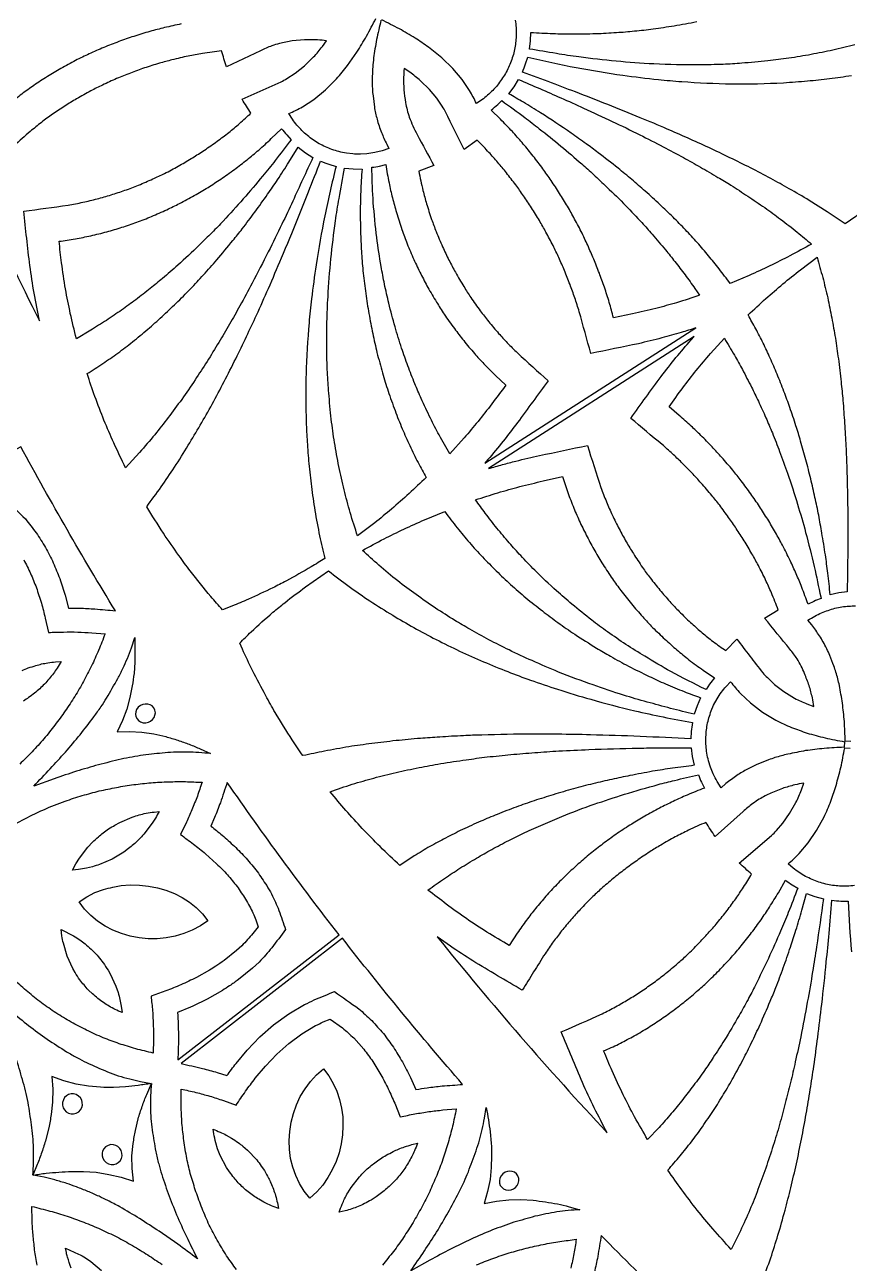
# Model space of a CAD drawing. Extents: x 10 to 990, y 10 to 990.
# Drawn here: x 145.6 to 239.2, y 215 to 355.6 of the extents above; entities that cross this region are included whole.
import ezdxf

# ---------------------------------------------------------------- set-up
doc = ezdxf.new("R2010")
doc.units = 0

msp = doc.modelspace()

# ---------------------------------------------------------------- linework, layer by layer
for points in [[(163.39, 355.65, 0.005033), (161.51, 355.23, 0.004428), (159.84, 354.8, 0.005616), (158.02, 354.24, 0.006197), (156.3, 353.64, 0.006927), (154.61, 352.98, 0.00592), (152.95, 352.25, 0.005209), (151.41, 351.51, 0.005753), (149.74, 350.6, 0.007337), (148.2, 349.67, 0.006676), (146.68, 348.68, 0.00561), (145.3, 347.69, 0.005107), (143.9, 346.58), (142.63, 345.47, -0.005934), (140.62, 347.66, -0.006201), (138.82, 349.78, -0.006157), (137.09, 352, -0.001433), (135.55, 354.13, -0.004673), (137.73, 354.87, -0.005235), (139.72, 355.48, -0.00511), (141.85, 356.05, -0.005448)], [(186.07, 356.06, 0.001692), (185.56, 353.87, 0.001578), (185.23, 351.79, 0.00721), (185.08, 349.74, 0.016133), (185.1, 348.25, 0.028005), (185.17, 347.49), (185.32, 346.22, 0.01668), (185.63, 344.83, 0.03597), (186.13, 343.34, 0.026215), (186.73, 342.01), (186.98, 341.53), (186.19, 341.25), (185.38, 341.05, -0.013576), (184.48, 340.92), (183.76, 340.87, -0.01292), (182.86, 340.9), (182.16, 340.97, -0.014506), (181.29, 341.16, -0.01563), (180.51, 341.4, -0.016312), (179.77, 341.7, -0.016234), (179.06, 342.06, -0.013517), (178.37, 342.5, -0.017024), (177.72, 342.99, -0.015247), (177.1, 343.54, -0.014156), (176.54, 344.15, -0.01582), (176.02, 344.83), (175.6, 345.47, 0.030241), (177.15, 346.25), (178.45, 347.09), (179.77, 348.17), (181.03, 349.41, 0.019773), (182.28, 350.93), (183.35, 352.46, -0.001346), (184.44, 354.27, -0.001536), (185.49, 356.27)], [(201.31, 356.09, -0.012983), (201.41, 355.23, -0.016563), (201.43, 354.46, -0.012436), (201.38, 353.68, -0.016938), (201.27, 352.92, -0.014496), (201.1, 352.17, -0.014488), (200.85, 351.42, -0.014986), (200.55, 350.71, -0.014973), (200.2, 350.02, -0.012659), (199.77, 349.35, -0.015178), (199.3, 348.71, -0.014557), (198.76, 348.11, -0.013279), (198.18, 347.55, -0.014329), (197.53, 347.03), (196.91, 346.61, 0.029241), (196.12, 348.09), (195.28, 349.34), (194.22, 350.6), (192.98, 351.81, 0.019633), (191.48, 353.01, -0.001355), (189.96, 354.05, -0.001608), (188.16, 355.1, -0.001705), (186.16, 356.11)], [(239.87, 353.29, -0.005156), (237.36, 352.68, -0.005656), (234.91, 352.18, -0.006355), (232.37, 351.76, -0.005556), (229.99, 351.46, -0.007159), (227.02, 351.19, -0.007503), (224.91, 351.06, -0.007235), (222.22, 351, -0.014763), (217.03, 351.11, -0.02071), (208.54, 351.9, -0.009163), (205.98, 352.29, -0.002264), (202.93, 352.8), (202.93, 352.8), (203.06, 353.74), (203.09, 354.69, 0.006487), (205.61, 354.56, 0.006033), (207.74, 354.51, 0.007926), (210.47, 354.56, 0.009944), (212.8, 354.68, 0.01011), (214.84, 354.85, 0.008723), (216.96, 355.09, 0.008714), (219.35, 355.45, 0.009651), (221.91, 355.91, 0.011811)], [(135.07, 348.73, 0.018607), (147.31, 321.96, -0.005996), (146.69, 325.09, -0.005207), (146.22, 328.23, -0.004237), (145.52, 334.41, 0.004014), (150.55, 335.08, 0.007907), (152.24, 335.41, 0.007826), (153.85, 335.8, 0.007214), (155.44, 336.25, 0.007873), (157.01, 336.77, 0.007936), (158.56, 337.36, 0.008056), (160.18, 338.06, 0.005574), (161.51, 338.68, 0.006549), (163.06, 339.51, 0.00639), (164.52, 340.36, 0.004993), (165.85, 341.2, 0.005914), (167.3, 342.21, 0.007217), (168.64, 343.21, 0.004612), (169.85, 344.21, 0.005145), (171.17, 345.39), (171.31, 345.52, -0.00148), (170.3, 347.1), (174.73, 349.08, 0.022814), (175.39, 349.45), (176.35, 350.06), (177.38, 350.88), (178.43, 351.9, 0.02108), (179.42, 353.09), (179.89, 353.75, 0.008883), (178.87, 353.84, 0.023664), (177.4, 353.84), (176, 353.72, 0.026481), (174.55, 353.42, 0.025679), (173.69, 353.16, 0.028972), (172.38, 352.6), (168.53, 350.78, -0.001432), (167.98, 352.6, 0.010632), (165.82, 352.3, 0.004481), (164.18, 352, 0.007066), (162.35, 351.57, 0.005186), (160.92, 351.19, 0.006127), (159.22, 350.65, 0.006706), (157.63, 350.08, 0.007507), (156.07, 349.45, 0.008042), (154.46, 348.71, 0.005953), (153.14, 348.06, 0.007783), (151.52, 347.15, 0.008158), (150.18, 346.33, 0.006967), (148.79, 345.4, 0.005783), (147.53, 344.48, 0.005342), (146.26, 343.45, 0.001827), (142.61, 340.21, -0.005649)], [(241.3, 334.69), (238.77, 332.97), (236.73, 334.34), (234.68, 335.63, 0.002069), (232.41, 336.95, 0.002167), (230.33, 338.1, 0.002526), (228.03, 339.31, 0.00297), (225.68, 340.47, 0.003298), (223.28, 341.61, 0.003607), (220.86, 342.71, 0.003765), (218.57, 343.72, 0.003417), (215.49, 345.01, 0.006671), (208.14, 347.93, 0.004045), (205.06, 349.1), (202.12, 350.19), (202.12, 350.19, 0.01132), (202.49, 351.12), (202.73, 351.88, 0.011081), (208.23, 350.7, 0.010933), (213.52, 349.83, 0.008787), (217.56, 349.34, 0.008188), (220.21, 349.11, 0.013135), (225.89, 348.85, 0.01632), (231.75, 348.98, 0.006818), (234.49, 349.19, 0.006322), (236.99, 349.45, 0.006093), (239.48, 349.8, 0.006314)], [(145.53, 294.83, 0.00111), (146.3, 293.29, 0.001086), (146.96, 291.67, -0.003263), (147.52, 289.93, -0.00206), (147.97, 288.23), (148.34, 286.59, -0.002396), (150.03, 286.64, -0.00332), (151.65, 286.64, -0.00246), (153.24, 286.56), (154.76, 286.43, -0.002996), (154.02, 284.56, -0.002436), (153.22, 282.79, -0.003213), (152.32, 281.04, -0.002916), (151.32, 279.33, -0.003091), (150.23, 277.68, -0.002843), (149.07, 276.08, -0.003537), (147.81, 274.52, -0.003323), (146.47, 273.04, -0.003739), (145.06, 271.64, -0.004022)], [(239.4, 274.22), (238.78, 274.26), (238.78, 274.26, -0.001798), (238.68, 276.5, -0.001618), (238.46, 278.57, 0.00395), (238.11, 280.57, 0.013962), (237.72, 282.08, 0.022357), (237.47, 282.79, 0.008395), (237.03, 283.96, 0.024908), (236.27, 285.52, 0.018664), (235.85, 286.21, 0.018338), (234.98, 287.44), (234.53, 287.97, -0.013227), (235.33, 288.45, -0.014171), (236.07, 288.81, -0.013457), (236.83, 289.1, -0.015303), (237.6, 289.33, -0.012509), (238.39, 289.49, -0.016089), (239.18, 289.58, -0.014355), (239.95, 289.61, -0.014405)], [(145.33, 282.26, -0.010428), (146.04, 282.56, -0.013033), (146.91, 282.84, -0.012724), (147.53, 283.01, -0.010266), (148.27, 283.15, -0.011015), (149.12, 283.26), (149.78, 283.31), (149.78, 283.31, -0.010425), (149.3, 282.52, -0.01065), (148.89, 281.92, -0.008745), (148.4, 281.31, -0.009786), (147.88, 280.74, -0.00857), (147.33, 280.2, -0.010135), (146.75, 279.7, -0.01156), (146.08, 279.2, -0.010575), (145.5, 278.81, -0.009307)], [(239.84, 257.87, -0.014506), (238.95, 257.8, -0.01563), (238.14, 257.81, -0.016312), (237.34, 257.89, -0.016234), (236.56, 258.04, -0.013517), (235.77, 258.26, -0.017024), (235.01, 258.55, -0.015247), (234.26, 258.91, -0.014156), (233.55, 259.34, -0.01582), (232.86, 259.84), (232.28, 260.33, 0.030241), (233.54, 261.52), (234.55, 262.7), (235.51, 264.1), (236.37, 265.65, 0.019773), (237.14, 267.46), (237.74, 269.23, -0.001346), (238.28, 271.27, -0.001536), (238.72, 273.48), (239.34, 273.44)], [(144.77, 264.98), (146.53, 265.91, -0.00328), (148.41, 266.75), (150.21, 267.45, -0.003133), (152.17, 268.08, -0.003097), (154.1, 268.6, -0.003103), (156.05, 269.01, -0.002729), (158.01, 269.32, -0.003329), (159.97, 269.54, -0.002784), (161.94, 269.65, -0.002622), (163.89, 269.66, 0.001228), (165.76, 269.59, -0.003312), (165.23, 268.02, -0.003801), (164.61, 266.46, -0.004162), (163.99, 265.05), (163.31, 263.67, -0.002248), (164.78, 262.58, -0.003639), (166.16, 261.48), (167.42, 260.35, 0.001103), (168.64, 259.09, -0.004906), (169.73, 257.77, 0.001158), (170.71, 256.33, -0.009257), (171.16, 255.53, -0.007853), (171.54, 254.76, -0.006145), (171.86, 253.96), (172.13, 253.2), (172.13, 253.2, -0.006083), (171.53, 252.42, -0.008381), (170.94, 251.73, -0.009702), (170.26, 251.03), (169.69, 250.5), (168.26, 249.36, -0.009505), (167.33, 248.72, -0.0124), (166.62, 248.27), (165.12, 247.43, -0.004657), (163.37, 246.6, -0.003809), (161.65, 245.9), (159.97, 245.31, -0.003766), (160.15, 243.63, -0.003853), (160.23, 241.95, -0.004019), (160.26, 240.4), (160.22, 238.85, -0.004908), (158.23, 239.34, -0.005088), (156.34, 239.92, -0.001313), (154.54, 240.59, -0.005057), (152.66, 241.44, -0.005342), (150.9, 242.37, -0.00525), (149.18, 243.41, -0.005606), (147.53, 244.55, -0.005024), (145.97, 245.8, -0.001153), (144.52, 247.08, -0.005319)], [(229.37, 212.99, 0.001779), (230.32, 215.6, 0.001617), (231.14, 218.18, 0.00286), (231.94, 221.01, 0.00287), (232.6, 223.56, 0.002054), (233.23, 226.27, 0.002594), (233.81, 229.09, 0.002981), (234.34, 231.95, 0.002812), (234.8, 234.71, 0.002342), (235.21, 237.37, 0.002962), (235.65, 240.64, 0.00334), (236.11, 244.39, 0.004419), (236.62, 249.19, 0.004514), (236.93, 252.44, 0.000982), (237.26, 256.19), (237.26, 256.19, 0.012913), (238.29, 256.1), (239.12, 256.1, 0.010894), (239.47, 250.35, 0.010947)], [(144.09, 243.58, 0.003593), (146.08, 241.98, 0.004188), (148.19, 240.43, 0.004559), (150.38, 239.01, 0.007049), (151.56, 238.34, 0.007924), (152.66, 237.77, 0.00461), (155.02, 236.74, 0.006644), (156.25, 236.29, 0.008101), (157.55, 235.92, 0.007388), (158.76, 235.62), (159.98, 235.4, -0.004712), (158.5, 235.18, -0.004571), (157.08, 235.03), (155.72, 234.94, -0.006573), (154.22, 234.97), (152.87, 235.08), (151.46, 235.31), (150.07, 235.69), (148.7, 236.2), (148.81, 234.75), (148.79, 233.29), (148.64, 231.87, -0.004781), (148.37, 230.38), (148.04, 229.05, -0.003813), (147.58, 227.61, -0.005345), (147.06, 226.2), (146.56, 225.01, 0.004957), (146.64, 226.41, 0.003628), (146.64, 227.75, 0.005063), (146.58, 229.07, 0.004295), (146.45, 230.38, -0.00142), (146.08, 232.9, 0.00338), (145.79, 234.26, 0.003235), (145.47, 235.53, 0.001129), (144.73, 238.05, 0.000888)], [(169.66, 214.28, -0.001168), (168.54, 215.86, -0.004458), (167.48, 217.63, -0.001172), (166.58, 219.33, -0.004928), (165.76, 221.23, -0.004478), (165.07, 223.12, -0.001188), (164.49, 224.95, -0.001215), (164.03, 226.89, -0.004659), (163.7, 228.93, -0.005262), (163.48, 230.9, -0.005261), (163.39, 232.87, -0.001052), (163.41, 234.77, -0.002377), (165.07, 234.39, -0.003386), (166.63, 233.97, -0.002275), (168.18, 233.47), (169.63, 232.94, -0.003552), (170.7, 234.52, -0.004682), (171.81, 236.01), (172.96, 237.38), (174.24, 238.72), (175.61, 239.94), (177.08, 241.03), (178.64, 241.97, -0.006589), (179.52, 242.39), (180.3, 242.72), (180.3, 242.72), (181.71, 241.72, 0.001121), (182.99, 240.57), (184.13, 239.29, 0.00111), (185.15, 237.9, 0.001086), (186.07, 236.4, -0.003263), (186.9, 234.78, -0.00206), (187.63, 233.17), (188.26, 231.62, -0.002396), (189.92, 231.95, -0.00332), (191.52, 232.21, -0.00246), (193.1, 232.4), (194.62, 232.52, -0.002996), (194.2, 230.56, -0.002436), (193.7, 228.68, -0.003213), (193.1, 226.8, -0.002916), (192.4, 224.95, -0.003091), (191.6, 223.14, -0.002843), (190.71, 221.37, -0.003537), (189.72, 219.63, -0.003323), (188.64, 217.94, -0.003739), (187.49, 216.33, -0.004022), (186.23, 214.79, -0.004055)], [(189.46, 214.14, 0.002041), (191.01, 216.41, 0.001577), (192.38, 218.53, 0.001976), (193.7, 220.76, 0.001605), (194.92, 223.03, 0.005455), (195.51, 224.26, 0.005902), (195.99, 225.37, 0.001768), (196.87, 227.75, 0.005025), (197.26, 228.98, 0.004159), (197.57, 230.19, 0.004907), (197.83, 231.46), (198.02, 232.66, -0.002751), (198.27, 231.26, -0.003329), (198.46, 229.91), (198.59, 228.62, -0.004722), (198.63, 227.19), (198.59, 225.88), (198.45, 224.5), (198.17, 223.13), (197.78, 221.77), (199.18, 222.04), (200.57, 222.19), (201.95, 222.23), (203.33, 222.15, -0.003807), (204.76, 221.97, -0.003811), (206.1, 221.73, -0.003587), (207.43, 221.42), (208.66, 221.08, 0.005106), (207.32, 220.99, 0.003181), (206.04, 220.82, 0.00532), (204.8, 220.61, 0.004415), (203.55, 220.33, -0.001308), (201.16, 219.66, -0.001078), (198.74, 218.79, 0.001799), (196.31, 217.74, 0.001295), (193.97, 216.6, 0.002113), (191.61, 215.35), (189.46, 214.14)], [(147.05, 214.78, -0.005789), (146.76, 216.52, -0.006047), (146.58, 218.26, -0.005944), (146.47, 219.86), (146.45, 221.45, -0.002495), (148.5, 220.93, -0.002814), (150.44, 220.35, -0.002955), (152.35, 219.66, -0.002636), (154.24, 218.87, -0.002794), (156.08, 217.99, -0.002935), (157.88, 217.01, -0.002478), (159.61, 215.95, 0.001086), (161.23, 214.86, -0.002367)], [(226.44, 203.2, -0.013282), (211.07, 218.17, -0.001905), (210.68, 215.76, -0.003677), (210.3, 214)], [(150.89, 214.44, -0.013066), (150.49, 215.71, -0.03201), (150.37, 216.21), (150.27, 216.72), (150.27, 216.72), (151.75, 216.05, -0.009523), (152.52, 215.61), (153.12, 215.21), (154.35, 214.19, -0.009569)], [(196.91, 214.82, -0.003103), (198.76, 215.55, -0.002729), (200.64, 216.18, -0.003329), (202.54, 216.71, -0.002784), (204.47, 217.14, -0.002622), (206.39, 217.48, 0.001228), (208.24, 217.72, -0.003312), (207.98, 216.08, -0.003801), (207.62, 214.45, -0.004162)]]:
    msp.add_lwpolyline(points, format="xyb")
for points in [[(197.85, 305.8), (221.8, 321.16, -0.012311), (220.15, 320.63, -0.006417), (217.96, 320.01, -0.005765), (215.29, 319.36, -0.002683), (209.9, 318.25, -0.00163), (208.58, 322.99, 0.005786), (208.07, 324.58, 0.005803), (207.53, 326.08, 0.007084), (206.9, 327.66, 0.008271), (206.26, 329.13, 0.006576), (205.6, 330.5, 0.006365), (204.8, 332.02, 0.007496), (204.06, 333.33, 0.007155), (203.16, 334.79, 0.007189), (202.25, 336.15, 0.007472), (201.37, 337.39, 0.006956), (200.32, 338.74, 0.00669), (199.34, 339.93, 0.003965), (198.33, 341.07, 0.004459), (197.13, 342.31), (197, 342.44), (195.52, 341.4, -0.003391), (193.41, 345.66, 0.022335), (193.03, 346.3), (192.41, 347.22), (191.57, 348.21), (190.55, 349.21, 0.020945), (189.35, 350.17), (188.7, 350.6, 0.010231), (188.64, 349.62, 0.025551), (188.67, 348.18, 0.009265), (188.86, 346.72, 0.033955), (189.29, 345.06, 0.039862), (190.18, 343.11, 0.002897), (192.08, 339.57), (190.37, 338.95, 0.014724), (190.84, 336.75, 0.006253), (191.24, 335.25, 0.008427), (191.82, 333.47, 0.006312), (192.33, 332.09, 0.008789), (193.07, 330.37, 0.009532), (193.79, 328.85, 0.00836), (194.53, 327.46, 0.009867), (195.48, 325.84, 0.010027), (196.27, 324.61, 0.009631), (197.34, 323.1, 0.010572), (198.3, 321.86, 0.010202), (199.43, 320.53, 0.009592), (200.41, 319.46, 0.008567), (201.56, 318.32, 0.003535), (205.05, 315.15, 0.001576), (201.57, 310.4, -0.001485), (199.95, 308.31, -0.003421), (198.2, 306.2), (197.85, 305.8)], [(200.59, 347.73), (201.19, 348.52), (201.7, 349.36, 0.002063), (206.5, 347.26, -0.003999), (209.08, 346.1, -0.003468), (212.33, 344.59, -0.006448), (215.45, 343.07, -0.004057), (218.11, 341.7, -0.006238), (220.4, 340.48, -0.008244), (222.33, 339.4, -0.008315), (224.32, 338.24, -0.006451), (225.8, 337.34, -0.002806), (227.7, 336.11, -0.002493), (229.63, 334.8, -0.001875), (231.44, 333.49, -0.002331), (233.32, 332.02, 0.001854), (234.95, 330.67, -0.00395), (232.5, 329.34, -0.004753), (230.2, 328.18, -0.005059), (227.87, 327.11), (225.7, 326.2, 0.003893), (224.46, 327.85, 0.004908), (223.26, 329.34, 0.004539), (221.98, 330.83, 0.003597), (220.63, 332.29, 0.003512), (219.23, 333.72, 0.003568), (217.74, 335.15, 0.004298), (216.08, 336.66, 0.004828), (214.55, 337.99, 0.00349), (212.99, 339.28, 0.004494), (210.71, 341.04, 0.009873), (209.35, 342.06, 0.005287), (207.66, 343.26, 0.007992), (204.18, 345.57, 0.003407), (202.24, 346.76, -0.001533), (200.59, 347.73)], [(198.59, 345.87, 0.014748), (199.33, 346.52), (199.78, 346.95, -0.004333), (202.39, 345.04, -0.007985), (204.04, 343.76, -0.012709), (208.87, 339.76, -0.007178), (210.21, 338.56, -0.007046), (211.72, 337.13, -0.010368), (213.86, 335.02, -0.006735), (215.67, 333.1, -0.010462), (216.86, 331.78, -0.007798), (218.37, 330, -0.010404), (219.42, 328.69, -0.009466), (220.59, 327.17, -0.010764), (221.71, 325.62), (222.24, 324.85, -0.005448), (219.63, 324.01, -0.003996), (217.28, 323.36, -0.005754), (214.63, 322.75), (212.46, 322.31, 0.002948), (211.99, 324.04, 0.005403), (211.44, 325.76, 0.005343), (210.86, 327.37, 0.005072), (210.22, 328.97, 0.005705), (209.54, 330.53, 0.00541), (208.8, 332.09, 0.006033), (207.95, 333.7, 0.006774), (207.15, 335.13, 0.004867), (206.23, 336.6, 0.004865), (205.27, 338.05, 0.003307), (204.32, 339.39, 0.004458), (203.2, 340.84, 0.005738), (202.09, 342.19, 0.003298), (200.99, 343.43, 0.005696), (199.64, 344.83), (198.59, 345.87)], [(174.79, 343.76, 0.010097), (175.38, 343.05), (175.89, 342.51, -0.004617), (174.07, 340.16, -0.008856), (172.64, 338.38, -0.015247), (168.16, 333.28, -0.009138), (166.91, 331.99, -0.009201), (165.41, 330.52, -0.011271), (163.01, 328.28, -0.00678), (161.27, 326.77, -0.007377), (159.89, 325.63, -0.005415), (158.23, 324.35, -0.005542), (156.63, 323.18, -0.004706), (154.9, 322.01, -0.005268), (153.12, 320.89), (151.5, 319.93, -0.004465), (150.81, 322.8, -0.004641), (150.26, 325.57, -0.00635), (149.82, 328.55, -0.001846), (149.53, 330.98, 0.005409), (151.38, 331.25, 0.004903), (153.13, 331.61, 0.007337), (154.96, 332.06, 0.006988), (156.67, 332.57, 0.007464), (158.35, 333.14, 0.007357), (160.03, 333.8, 0.007559), (161.76, 334.57, 0.005081), (163.21, 335.27, 0.006042), (164.88, 336.18, 0.005907), (166.44, 337.1, 0.004508), (167.88, 338.03, 0.005419), (169.44, 339.14, 0.00663), (170.88, 340.24, 0.004092), (172.2, 341.34, 0.004762), (173.62, 342.63), (174.79, 343.76)], [(176.67, 341.66), (177.49, 341.04), (178.35, 340.51, 0.001608), (176.06, 335.54, -0.003988), (174.83, 332.93, -0.003954), (173.28, 329.79, -0.006998), (171.45, 326.23, -0.003845), (170.06, 323.66, -0.004721), (168.87, 321.57, -0.003852), (167.66, 319.49, -0.002457), (166.34, 317.35, -0.001429), (164.98, 315.25, -0.002872), (163.45, 313.04, -0.003184), (161.92, 310.97, -0.002728), (160.4, 309.03, -0.003427), (158.67, 307.02), (157.09, 305.28, -0.005532), (155.74, 308.1, -0.00429), (154.63, 310.67, -0.004533), (153.6, 313.36, -0.001896), (152.71, 315.96, 0.00321), (154.51, 317.11, 0.003535), (156.2, 318.29, 0.003076), (157.88, 319.57, 0.004701), (159.6, 321, 0.004657), (161.22, 322.43, 0.004468), (162.82, 323.95, 0.004461), (164.45, 325.59, 0.004203), (165.93, 327.17, 0.003865), (167.43, 328.86, 0.00486), (169.26, 331.07, 0.005987), (170.32, 332.38, 0.004128), (171.76, 334.3, 0.004616), (173.2, 336.32, 0.004162), (174.34, 337.97, 0.003945), (175.63, 339.97), (176.67, 341.66)], [(179.21, 340.08, 0.012913), (180.17, 339.72), (180.97, 339.48, 0.010894), (179.69, 333.87, 0.010947), (178.71, 328.32, 0.008711), (178.19, 324.45, 0.009795), (177.91, 321.74, 0.014543), (177.57, 315.86, 0.01213), (177.54, 313.62, 0.009439), (177.59, 310.46, 0.011203), (177.7, 308.22, 0.007523), (177.88, 305.76, 0.005406), (178.17, 303.14, 0.004566), (178.56, 300.43, 0.005879), (179.11, 297.54, 0.001977), (179.69, 294.99, -0.00597), (178.16, 294.04, -0.008679), (175.33, 292.44, -0.008318), (173.79, 291.65, -0.002868), (171.02, 290.36, -0.008584), (169.16, 289.58), (168.09, 289.17, -0.006664), (166.76, 290.67, -0.010791), (164.43, 293.57, -0.009835), (163.14, 295.31, -0.004728), (161.37, 297.85, -0.002396), (159.48, 300.86, 0.001779), (161.12, 303.1, 0.001617), (162.64, 305.34, 0.00286), (164.2, 307.83, 0.00287), (165.55, 310.1, 0.002054), (166.91, 312.51, 0.002594), (168.27, 315.06, 0.002981), (169.58, 317.65, 0.002812), (170.8, 320.17, 0.002342), (171.95, 322.61, 0.002962), (173.29, 325.62, 0.00334), (174.78, 329.09, 0.004419), (176.63, 333.56, 0.004514), (177.84, 336.58, 0.000982), (179.21, 340.08)], [(181.93, 339.29), (182.92, 339.19), (183.92, 339.18, 0.006887), (183.77, 336.6, 0.00639), (183.72, 334.4, 0.007628), (183.76, 331.79, 0.008197), (183.87, 329.58, 0.008055), (184.06, 327.36, 0.007534), (184.34, 325.06, 0.006855), (184.7, 322.77, 0.006797), (185.14, 320.51, 0.006392), (185.62, 318.36, 0.006441), (186.25, 316.05, 0.006989), (186.88, 313.98, 0.007297), (187.67, 311.77, 0.007473), (188.48, 309.71, 0.007664), (189.33, 307.8, 0.007518), (190.28, 305.86, 0.001404), (191.2, 304.18, -0.002097), (189.27, 302.36, -0.004133), (187.27, 300.59, -0.002636), (185.38, 299.03), (183.42, 297.54, -0.004947), (182.57, 300.2, -0.004391), (181.88, 302.78, -0.004623), (181.29, 305.41, -0.006018), (180.8, 308.13, -0.006414), (180.43, 310.79, -0.00698), (180.15, 313.76, -0.006397), (179.99, 316.11, -0.007053), (179.92, 318.98, -0.007778), (179.94, 321.84, -0.008689), (180.06, 324.68, -0.02126), (180.91, 333.29, -0.010207), (181.32, 335.85, -0.002678), (181.93, 339.29)], [(185.03, 339.38, 0.013378), (185.92, 339.52), (186.61, 339.69, 0.007728), (186.99, 337.61, 0.008648), (187.37, 335.92, 0.005743), (187.82, 334.25, 0.008218), (188.45, 332.33, 0.008697), (189.05, 330.7, 0.008592), (189.8, 328.93, 0.009228), (190.59, 327.28, 0.007899), (191.4, 325.75, 0.008272), (192.37, 324.09, 0.00597), (193.24, 322.71, 0.007743), (194.41, 321.07, 0.008209), (195.46, 319.71, 0.008734), (196.68, 318.25, 0.006068), (197.76, 317.07, 0.008019), (199.09, 315.74), (200.25, 314.67, -0.002926), (198.65, 312.52, -0.003688), (197.09, 310.54, -0.002009), (195.52, 308.68), (193.88, 306.86, -0.007247), (192.67, 309, -0.007978), (191.68, 310.91, -0.008741), (190.64, 313.14, -0.00889), (189.91, 314.82, -0.007244), (189.13, 316.83, -0.007934), (188.42, 318.86, -0.009134), (187.67, 321.29, -0.010346), (186.97, 323.95, -0.010812), (186.47, 326.13, -0.011888), (186.1, 328.12, -0.0125), (185.6, 331.41, -0.011727), (185.2, 335.4, -0.008979), (185.05, 338.98), (185.03, 339.38)], [(239, 291.21), (238.04, 291.08), (237.07, 290.87, 0.002963), (236.8, 293.33, 0.003454), (236.52, 295.4, 0.003922), (236.12, 297.85, 0.00529), (235.76, 299.89, 0.004786), (235.34, 301.92, 0.004159), (234.86, 304.02, 0.004761), (234.31, 306.18, 0.005523), (233.71, 308.31, 0.004314), (233.18, 310.05, 0.003994), (232.49, 312.12, 0.004657), (231.82, 313.95, 0.00479), (231.04, 315.91, 0.005365), (230.25, 317.73, 0.005062), (229.46, 319.43, 0.002571), (228.62, 321.06, -0.001503), (227.75, 322.62, -0.004824), (229.76, 324.48, -0.00473), (231.7, 326.15, -0.004779), (233.69, 327.75), (235.57, 329.17, -0.001428), (236.22, 326.88, -0.002861), (236.78, 324.56, -0.003199), (237.25, 322.28, -0.002504), (237.65, 319.99, -0.003041), (237.99, 317.65, -0.003314), (238.3, 315.02, -0.003368), (238.51, 312.92, -0.002937), (238.7, 310.33, -0.003785), (238.85, 307.73, -0.004723), (238.95, 305.21, -0.008505), (239.07, 297.11, -0.006168), (239.04, 294.45, 0.002583), (239, 291.21)], [(235.22, 278.19, 0.009254), (235.04, 279.17, 0.023689), (234.67, 280.56, 0.007317), (234.16, 281.93, 0.03906), (233.3, 283.59, 0.024226), (232.5, 284.69, -0.0034), (229.61, 288.22), (231.17, 289.14, 0.009813), (230.39, 291.09, 0.003804), (229.73, 292.57, 0.005909), (228.91, 294.19, 0.007353), (228.18, 295.53, 0.006837), (227.29, 297, 0.007508), (226.41, 298.38, 0.006454), (225.54, 299.64, 0.006508), (224.52, 301.02, 0.004709), (223.64, 302.13, 0.006933), (222.4, 303.56, 0.00849), (221.38, 304.68, 0.008178), (220.18, 305.89, 0.008034), (219.16, 306.87, 0.006278), (217.98, 307.92, -0.003516), (214.43, 310.89, -0.00419), (217.87, 315.64, -0.005629), (219.56, 317.78, -0.005368), (221.26, 319.77), (221.62, 320.16), (198.28, 305.19, -0.008968), (199.88, 305.64, -0.007036), (201.38, 306.04, -0.003449), (204.08, 306.67, 0.002665), (209.5, 307.82, 0.005626), (211.04, 303.04, 0.008121), (211.66, 301.43, 0.007943), (212.33, 299.92, 0.009382), (213.11, 298.34, 0.010236), (213.91, 296.88, 0.008606), (214.72, 295.54, 0.009666), (215.76, 293.97, 0.009738), (216.63, 292.78, 0.009397), (217.74, 291.39, 0.009423), (218.85, 290.11, 0.009505), (219.93, 288.96, 0.009298), (221.21, 287.73, 0.008749), (222.39, 286.68, 0.00622), (223.61, 285.69, 0.006975), (225.05, 284.64), (225.21, 284.53), (226.47, 285.83, 0.003495), (229.41, 282.01, 0.023156), (229.93, 281.46), (230.74, 280.68), (231.8, 279.88), (233.03, 279.12, 0.022773), (234.43, 278.48), (235.22, 278.19)], [(236.03, 290.44, 0.012138), (235.2, 290.12), (234.55, 289.81, 0.005001), (233.84, 291.71, 0.006212), (233.21, 293.25, 0.003557), (232.52, 294.76, 0.005543), (231.65, 296.49, 0.006624), (230.86, 297.93, 0.004788), (229.97, 299.43, 0.004878), (229.04, 300.89, 0.005705), (228.05, 302.32, 0.006078), (226.97, 303.79, 0.003916), (226.01, 305, 0.005686), (224.76, 306.46, 0.006082), (223.66, 307.66, 0.006358), (222.39, 308.95, 0.003909), (221.29, 310.02, 0.005476), (219.94, 311.21), (218.77, 312.18, -0.005367), (220.33, 314.35, -0.005693), (221.87, 316.33, -0.005725), (223.48, 318.25), (225.05, 319.98, -0.004277), (226.19, 318.05, -0.004129), (227.1, 316.42, -0.004992), (228.13, 314.43, -0.006475), (228.91, 312.84, -0.00563), (229.76, 310.96, -0.005587), (230.5, 309.23, -0.005989), (231.32, 307.14, -0.007015), (232.22, 304.65, -0.014148), (233.36, 301.14, -0.007347), (234.28, 297.95, -0.006808), (235.25, 294.07, -0.003685), (235.99, 290.62), (236.03, 290.44)], [(155.92, 289.05, -0.013094), (145.19, 307.67), (124.79, 296.66, -0.000937), (127.09, 295.7, -0.002796), (128.67, 294.97), (129.69, 294.45, -0.004801), (130.95, 295.64), (132.45, 296.92), (134.12, 298.15), (135.88, 299.25), (137.77, 300.19), (139.73, 300.95, -0.005631), (140.87, 301.28, 0.000825), (143.31, 301.84, 0.002062), (145.71, 299.47, 0.001351), (146.95, 297.9, 0.001077), (148.01, 296.23, 0.001279), (148.88, 294.5, 0.001112), (149.61, 292.7, -0.002624), (150.21, 290.81), (150.6, 289.36, -0.004239), (151.88, 289.35, -0.002406), (153.6, 289.26, 0.00144), (155.92, 289.05)], [(223.93, 281.44, 0.010688), (223.38, 280.72), (222.98, 280.12, -0.013669), (218.98, 282.15, -0.009082), (216.02, 283.88, -0.01806), (211.79, 286.66, -0.007865), (209.99, 287.99, -0.009347), (207.75, 289.8, -0.012086), (206.01, 291.3, -0.014767), (203.52, 293.66, -0.008546), (201.93, 295.31, -0.008385), (200.64, 296.75, -0.00696), (199.24, 298.41, -0.007679), (197.91, 300.13, -0.001427), (196.8, 301.64, -0.00188), (199.35, 302.45, -0.002088), (201.82, 303.14, -0.00349), (204.49, 303.79), (206.68, 304.27, 0.005659), (207.27, 302.48, 0.007605), (207.96, 300.71, 0.007902), (208.68, 299.06, 0.007255), (209.48, 297.44, 0.007923), (210.34, 295.85, 0.007769), (211.28, 294.28, 0.007983), (212.35, 292.67, 0.00599), (213.31, 291.34, 0.006984), (214.51, 289.83, 0.008563), (215.78, 288.37, 0.005847), (216.9, 287.17, 0.006695), (218.3, 285.82, 0.008206), (219.67, 284.6, 0.005708), (221.02, 283.5, 0.008185), (222.66, 282.3), (223.93, 281.44)], [(222.35, 279.18), (221.95, 278.26), (221.63, 277.3, -0.006383), (216.29, 278.69, -0.007616), (213.6, 279.48, -0.008793), (210.15, 280.63, -0.012784), (206.24, 282.1, -0.008758), (203.23, 283.39, -0.01022), (200.62, 284.6, -0.011465), (198.33, 285.77, -0.011265), (196.15, 286.97, -0.008553), (194.45, 287.96, -0.005903), (192.27, 289.35, -0.005714), (190.05, 290.89, -0.00499), (187.97, 292.44, -0.005778), (185.82, 294.23, -0.00183), (183.96, 295.9, -0.003888), (186.42, 297.21, -0.002586), (188.67, 298.32, -0.002473), (191.02, 299.37), (193.31, 300.31, 0.006451), (194.73, 298.45, 0.007121), (196.11, 296.79, 0.006916), (197.6, 295.16, 0.006573), (199.16, 293.57, 0.006394), (200.79, 292.04, 0.006448), (202.52, 290.53, 0.00672), (204.39, 289.04, 0.006174), (206.16, 287.71, 0.006119), (208.07, 286.38, 0.00804), (210.55, 284.82, 0.009371), (212.12, 283.88, 0.007075), (214.17, 282.77, 0.008307), (216.52, 281.61, 0.008512), (218.36, 280.76, 0.007205), (220.49, 279.88, 0.001455), (222.35, 279.18)], [(221.42, 276.37, 0.012729), (221.29, 275.34), (221.24, 274.5, 0.002439), (215.48, 274.79, 0.002903), (209.85, 274.97, 0.003222), (206.16, 275.04, 0.006232), (203.26, 275.05, 0.006828), (197.53, 274.95, 0.009543), (195.43, 274.87, 0.005116), (192.74, 274.72, 0.003247), (190.55, 274.57, 0.001977), (187.78, 274.31, 0.002516), (185.03, 273.99, 0.001814), (182.42, 273.62, 0.003), (179.66, 273.12, -0.001194), (177.22, 272.61, -0.007783), (176.01, 274.39, -0.010186), (174.06, 277.51, -0.010067), (172.99, 279.41, -0.005437), (171.49, 282.26, -0.009944), (170.34, 284.7), (170.04, 285.38, -0.006831), (171.33, 286.65, -0.011075), (173.81, 288.88, -0.0096), (175.16, 289.97, -0.003502), (177.51, 291.78), (180.12, 293.59, 0.004732), (182.46, 291.8, 0.004578), (184.81, 290.17, 0.006073), (187.4, 288.54, 0.006043), (189.79, 287.15, 0.005552), (192.33, 285.79, 0.006165), (195, 284.48, 0.006575), (197.72, 283.27, 0.006989), (200.47, 282.14, 0.00679), (203.05, 281.18, 0.007494), (206.12, 280.14, 0.008733), (209.88, 279, 0.011548), (214.88, 277.71, 0.009041), (218.1, 277, 0.00563), (221.42, 276.37)], [(146.65, 269.15, 0.002041), (148.54, 271.13, 0.001577), (150.25, 273, 0.001976), (151.92, 274.98, 0.001605), (153.49, 277.02, 0.005455), (154.28, 278.14, 0.005902), (154.93, 279.15, 0.001768), (156.2, 281.36, 0.005025), (156.78, 282.5, 0.004159), (157.29, 283.65, 0.004907), (157.75, 284.86), (158.13, 286.01, -0.002751), (158.15, 284.59, -0.003329), (158.12, 283.23), (158.04, 281.93, -0.004722), (157.84, 280.52), (157.58, 279.22), (157.22, 277.89), (156.72, 276.59), (156.11, 275.31), (157.54, 275.35), (158.93, 275.26), (160.3, 275.07), (161.64, 274.77, -0.003807), (163.02, 274.36, -0.003811), (164.31, 273.9, -0.003587), (165.56, 273.38), (166.73, 272.84, 0.005106), (165.39, 272.97, 0.003181), (164.1, 273.01, 0.00532), (162.84, 273.01, 0.004415), (161.56, 272.93, -0.001308), (159.09, 272.68, -0.001078), (156.57, 272.21, 0.001799), (153.99, 271.57, 0.001295), (151.5, 270.84, 0.002113), (148.97, 269.99), (146.65, 269.15)], [(238.65, 273.57, -0.001625), (236.39, 273.43, -0.001479), (234.28, 273.18, 0.004329), (232.25, 272.78, 0.014144), (230.8, 272.38, 0.027527), (230.07, 272.13), (228.87, 271.66, 0.015143), (227.68, 271.08, 0.030674), (226.48, 270.36, 0.019293), (225.23, 269.43), (224.68, 268.95), (224.22, 269.68, -0.014059), (223.79, 270.53, -0.015058), (223.48, 271.3), (223.25, 272.01, -0.012089), (223.07, 272.9, -0.016387), (222.97, 273.71, -0.014856), (222.95, 274.52, -0.015861), (223, 275.34, -0.015452), (223.11, 276.12, -0.015854), (223.3, 276.91, -0.014018), (223.56, 277.68), (223.83, 278.34), (224.22, 279.06, -0.013395), (224.72, 279.81, -0.015353), (225.25, 280.46), (225.76, 281, 0.030731), (226.89, 279.67), (228.02, 278.59), (229.38, 277.56, 0.00145), (230.9, 276.64, 0.022213), (232.68, 275.81, 0.001577), (234.44, 275.17, 0.001614), (236.48, 274.62, 0.001806), (238.7, 274.18), (238.65, 273.57)], [(221.28, 273.51), (221.41, 272.51), (221.64, 271.51, 0.002304), (219.17, 271.19, 0.003428), (216.9, 270.83, 0.004353), (214.34, 270.34, 0.004721), (212.29, 269.92, 0.003596), (210.14, 269.42, 0.003441), (207.92, 268.84, 0.004352), (205.63, 268.18, 0.004436), (203.47, 267.49, 0.004644), (201.43, 266.78, 0.004639), (199.26, 265.94, 0.00308), (197.4, 265.17, 0.004276), (195.32, 264.22, 0.004682), (193.41, 263.26, 0.003651), (191.63, 262.3, 0.003692), (189.85, 261.23), (188.22, 260.16, -0.005953), (185.98, 262.28, -0.005921), (183.95, 264.35, -0.004299), (182.09, 266.4, -0.001872), (180.3, 268.52, -0.002568), (182.81, 269.37, -0.001993), (185.27, 270.07, -0.001893), (187.78, 270.7, -0.003056), (190.39, 271.26, -0.001519), (192.85, 271.71, -0.002941), (195.74, 272.14, -0.003489), (198.12, 272.46, -0.002763), (200.83, 272.73, -0.003137), (203.55, 272.96, -0.003759), (206.26, 273.14, -0.004156), (209.68, 273.3, -0.006291), (215.28, 273.46, -0.006343), (217.78, 273.49, 0.002354), (221.28, 273.51)], [(222.1, 270.44, 0.013576), (222.45, 269.59), (222.78, 268.93, 0.005551), (220.82, 268.13, 0.006908), (219.24, 267.42, 0.004239), (217.69, 266.66, 0.005033), (216.01, 265.73, 0.004428), (214.53, 264.85, 0.005616), (212.93, 263.8, 0.006197), (211.45, 262.74, 0.006927), (210.02, 261.63, 0.00592), (208.63, 260.46, 0.005209), (207.36, 259.31, 0.005753), (206.02, 257.97, 0.007337), (204.8, 256.65, 0.006676), (203.63, 255.27, 0.00561), (202.58, 253.93, 0.005107), (201.55, 252.47), (200.64, 251.05, -0.005934), (198.1, 252.58, -0.006201), (195.77, 254.11, -0.006157), (193.49, 255.75, -0.001433), (191.41, 257.36, -0.004673), (193.29, 258.68, -0.005235), (195.03, 259.83, -0.00511), (196.92, 260.98, -0.005448), (198.64, 261.96, -0.005464), (200.58, 262.99, -0.004852), (202.39, 263.88, -0.00541), (204.47, 264.81, -0.006478), (206.6, 265.7, -0.012795), (210.28, 267.1, -0.00468), (213.71, 268.22, -0.008037), (217.55, 269.33, -0.007944), (219.39, 269.8, -0.003604), (222.1, 270.44)], [(163.02, 238.1), (181.31, 252.27, -0.013282), (168.62, 269.57, -0.001905), (167.84, 267.26, -0.003677), (167.18, 265.58), (166.77, 264.61, -0.003745), (168.05, 263.58, 0.001114), (169.43, 262.35, 0.001349), (170.77, 260.97, -0.004855), (172.02, 259.46, 0.001333), (173.1, 257.86, -0.007078), (173.65, 256.91, -0.007069), (174.09, 255.98, -0.006348), (174.48, 255.05, 0.001644), (175.24, 252.87, -0.002175), (173.68, 250.8, -0.007314), (172.98, 249.97, -0.005317), (172.24, 249.19), (171.48, 248.48), (169.89, 247.19, -0.006968), (168.89, 246.49, -0.006765), (168.07, 245.96), (166.36, 244.99, -0.004349), (164.46, 244.07), (162.98, 243.46, -0.004631), (163.05, 242.12, -0.003391), (163.09, 240.45, 0.001505), (163.02, 238.1)], [(192.47, 252.04, 0.018607), (211.76, 229.81, -0.005996), (210.28, 232.63, -0.005207), (208.94, 235.51, -0.004237), (206.53, 241.25, 0.004014), (211.17, 243.31, 0.007907), (212.7, 244.1, 0.007826), (214.13, 244.93, 0.007214), (215.53, 245.81, 0.007873), (216.89, 246.75, 0.007936), (218.21, 247.75, 0.008056), (219.57, 248.88, 0.005574), (220.67, 249.85, 0.006549), (221.93, 251.09, 0.00639), (223.08, 252.31, 0.004993), (224.12, 253.49, 0.005914), (225.23, 254.86, 0.007217), (226.23, 256.21, 0.004612), (227.12, 257.5, 0.005145), (228.05, 259.01), (228.15, 259.17, -0.00148), (226.73, 260.4), (230.42, 263.56, 0.022814), (230.96, 264.1), (231.7, 264.95), (232.46, 266.03), (233.18, 267.3, 0.02108), (233.79, 268.72), (234.06, 269.49, 0.008883), (233.05, 269.29, 0.023664), (231.64, 268.88), (230.33, 268.36, 0.026481), (229.02, 267.67, 0.025679), (228.28, 267.17, 0.028972), (227.18, 266.27), (223.99, 263.44, -0.001432), (222.96, 265.03, 0.010632), (220.97, 264.14, 0.004481), (219.48, 263.39, 0.007066), (217.84, 262.46, 0.005186), (216.58, 261.69, 0.006127), (215.1, 260.69, 0.006706), (213.74, 259.7, 0.007507), (212.42, 258.65, 0.008042), (211.07, 257.49, 0.005953), (210, 256.5, 0.007783), (208.7, 255.16, 0.008158), (207.64, 253.99, 0.006967), (206.58, 252.71, 0.005783), (205.63, 251.48, 0.005342), (204.7, 250.13, 0.001827), (202.11, 245.99, -0.005649), (196.5, 249.32, -0.006061), (193.95, 250.99), (192.47, 252.04)], [(160.88, 266.28, -0.009172), (160.48, 265.53), (160.1, 264.94), (159.16, 263.69, -0.010229), (158.59, 263.08, -0.011643), (157.97, 262.51, -0.010333), (157.43, 262.06), (156.87, 261.65), (155.56, 260.87), (154.13, 260.26, -0.009735), (153.32, 260), (152.63, 259.83, -0.010506), (151.73, 259.69), (151.07, 259.62), (151.44, 260.32), (151.86, 260.99), (152.81, 262.23), (153.32, 262.79, -0.011416), (153.99, 263.4, -0.010526), (154.54, 263.85, -0.010041), (155.16, 264.29, -0.012536), (155.88, 264.73), (156.42, 265.02), (157.84, 265.64, -0.008639), (158.64, 265.89, -0.011056), (159.4, 266.07, -0.012065), (160.32, 266.21), (160.88, 266.28)], [(166.42, 253.88), (165.57, 253.28), (164.65, 252.8), (163.71, 252.41), (162.72, 252.12), (161.7, 251.92), (160.67, 251.82), (159.64, 251.83), (158.61, 251.93), (157.59, 252.13), (156.6, 252.41), (155.64, 252.79), (154.75, 253.27), (153.89, 253.83), (153.12, 254.47), (152.41, 255.2), (151.81, 256.02), (152.68, 256.6), (153.61, 257.06), (154.57, 257.42, -0.007354), (155.65, 257.69), (156.58, 257.86), (157.62, 257.94), (158.66, 257.92), (159.69, 257.81), (160.69, 257.61), (161.67, 257.34), (162.62, 256.97), (163.51, 256.51), (164.35, 255.98), (165.11, 255.36), (165.82, 254.67), (166.42, 253.88)], [(231.98, 258.46, 0.010097), (232.75, 257.95), (233.38, 257.57, -0.004617), (232.31, 254.81, -0.008856), (231.43, 252.7, -0.015247), (228.57, 246.55, -0.009138), (227.74, 244.95, -0.009201), (226.72, 243.12, -0.011271), (225.04, 240.29, -0.00678), (223.79, 238.36, -0.007377), (222.79, 236.87, -0.005415), (221.56, 235.18, -0.005542), (220.35, 233.6, -0.004706), (219.03, 231.99, -0.005268), (217.64, 230.41), (216.34, 229.04, -0.004465), (214.87, 231.6, -0.004641), (213.57, 234.11, -0.00635), (212.31, 236.84, -0.001846), (211.35, 239.09, 0.005409), (213.05, 239.87, 0.004903), (214.62, 240.7, 0.007337), (216.25, 241.65, 0.006988), (217.75, 242.63, 0.007464), (219.2, 243.65, 0.007357), (220.62, 244.75, 0.007559), (222.07, 245.98, 0.005081), (223.27, 247.06, 0.006042), (224.61, 248.4, 0.005907), (225.85, 249.73, 0.004508), (226.97, 251.02, 0.005419), (228.15, 252.52, 0.00663), (229.22, 253.99, 0.004092), (230.18, 255.42, 0.004762), (231.18, 257.05), (231.98, 258.46)], [(234.38, 256.98), (235.33, 256.62), (236.31, 256.35, 0.001608), (235.52, 250.93, -0.003988), (235.07, 248.09, -0.003954), (234.47, 244.64, -0.006998), (233.72, 240.7, -0.003845), (233.1, 237.85, -0.004721), (232.56, 235.51, -0.003852), (231.97, 233.17, -0.002457), (231.32, 230.75, -0.001429), (230.6, 228.35, -0.002872), (229.75, 225.8, -0.003184), (228.87, 223.38, -0.002728), (227.96, 221.08, -0.003427), (226.87, 218.67), (225.84, 216.56, -0.005532), (223.75, 218.89, -0.00429), (221.96, 221.04, -0.004533), (220.22, 223.33, -0.001896), (218.63, 225.57, 0.00321), (220.03, 227.18, 0.003535), (221.32, 228.79, 0.003076), (222.57, 230.5, 0.004701), (223.82, 232.35, 0.004657), (224.97, 234.18, 0.004468), (226.08, 236.09, 0.004461), (227.18, 238.12, 0.004203), (228.15, 240.05, 0.003865), (229.11, 242.09, 0.00486), (230.25, 244.73, 0.005987), (230.9, 246.29, 0.004128), (231.74, 248.53, 0.004616), (232.55, 250.89, 0.004162), (233.18, 252.79, 0.003945), (233.85, 255.07), (234.38, 256.98)], [(156.68, 243.45, -0.008917), (155.91, 243.8, -0.009991), (155.21, 244.18, -0.010063), (154.56, 244.59, -0.011836), (153.94, 245.05, -0.011927), (153.31, 245.59), (152.86, 246.01, -0.011214), (151.88, 247.17, -0.012497), (151.36, 247.98), (151.08, 248.46), (150.46, 249.85), (150.02, 251.32, -0.010371), (149.86, 252.16), (149.78, 252.88), (151.18, 252.16, -0.009634), (151.88, 251.7, -0.009046), (152.49, 251.24, -0.013189), (153.17, 250.64), (153.57, 250.26, -0.007543), (154.12, 249.64), (154.53, 249.11, -0.01208), (155.09, 248.25), (155.34, 247.84), (155.97, 246.46), (156.23, 245.73, -0.009064), (156.44, 244.93, -0.008391), (156.59, 244.16), (156.68, 243.45)], [(195.34, 235.3, -0.013094), (181.69, 251.9), (163.38, 237.67, -0.000937), (165.8, 237.11, -0.002796), (167.48, 236.65), (168.58, 236.3, -0.004801), (169.62, 237.68), (170.89, 239.19), (172.34, 240.68), (173.89, 242.05), (175.6, 243.3), (177.41, 244.36, -0.005631), (178.48, 244.88, 0.000825), (180.79, 245.84, 0.002062), (183.55, 243.89, 0.001351), (185.03, 242.55, 0.001077), (186.35, 241.07, 0.001279), (187.49, 239.51, 0.001112), (188.51, 237.85, -0.002624), (189.42, 236.09), (190.04, 234.72, -0.004239), (191.3, 234.92, -0.002406), (193.01, 235.12, 0.00144), (195.34, 235.3)], [(165.24, 215.52, 0.00127), (163, 217.17), (160.89, 218.63, 0.001518), (158.68, 220.07, 0.001719), (156.42, 221.41, 0.005816), (155.05, 222.12, 0.004963), (154.07, 222.6, 0.004373), (152.8, 223.16, 0.006951), (151.52, 223.66, 0.00627), (150.4, 224.06, 0.005509), (149.06, 224.45, 0.005433), (147.84, 224.76), (146.58, 225.01, -0.003399), (148.07, 225.22, -0.004054), (149.51, 225.35, -0.004482), (150.95, 225.42), (152.32, 225.42), (153.76, 225.32), (155.19, 225.09), (156.59, 224.76), (157.98, 224.3), (157.83, 225.74), (157.81, 227.18), (157.94, 228.59, -0.006218), (158.2, 230.08), (158.51, 231.39, -0.004965), (158.97, 232.82, -0.004544), (159.48, 234.16), (160.01, 235.4, 0.006063), (159.91, 234.03, 0.006189), (159.9, 232.7, 0.006796), (159.96, 231.42, 0.005808), (160.1, 230.13, 0.001454), (160.51, 227.66, 0.007169), (160.84, 226.27, 0.00603), (161.18, 225.08, 0.004313), (162.02, 222.61, 0.003675), (163, 220.19, 0.004535), (164.13, 217.74, 0.00168), (165.24, 215.52)], [(167.01, 230.21, -0.006926), (167.8, 229.89, -0.010114), (168.51, 229.55), (169.11, 229.21, -0.009923), (169.86, 228.7, -0.011977), (170.41, 228.28), (170.93, 227.83), (171.97, 226.73, -0.010967), (172.49, 226.03), (172.85, 225.51, -0.011773), (173.3, 224.67, -0.012329), (173.58, 224.12, -0.009134), (173.86, 223.41, -0.010552), (174.11, 222.68, -0.011043), (174.31, 221.86), (174.45, 221.21, -0.007447), (173.65, 221.52), (172.99, 221.81, -0.010234), (172.2, 222.26, -0.010885), (171.62, 222.64, -0.011944), (171, 223.09, -0.009267), (170.43, 223.59, -0.011304), (169.88, 224.13, -0.010564), (169.39, 224.7, -0.013191), (168.89, 225.37), (168.55, 225.88), (167.83, 227.22, -0.010593), (167.53, 228), (167.32, 228.68, -0.01305), (167.1, 229.7), (167.01, 230.21)], [(190.22, 228.62, -0.010425), (189.87, 227.77, -0.01065), (189.57, 227.11, -0.008745), (189.19, 226.42, -0.009786), (188.78, 225.77, -0.00857), (188.32, 225.15, -0.010135), (187.83, 224.56, -0.01156), (187.25, 223.96, -0.010575), (186.74, 223.48, -0.009307), (186.15, 223, -0.008306), (185.53, 222.54), (184.95, 222.17, -0.009335), (184.2, 221.77, -0.025184), (182.76, 221.17, -0.008899), (182.02, 220.95), (181.31, 220.79, -0.011444), (181.68, 221.72, -0.013689), (181.94, 222.31, -0.010317), (182.31, 223), (182.69, 223.59), (183.63, 224.81, -0.010614), (184.21, 225.42, -0.012356), (184.83, 225.97, -0.010562), (185.37, 226.41, -0.008612), (186, 226.86, -0.010428), (186.66, 227.26, -0.013033), (187.47, 227.68, -0.012724), (188.05, 227.95, -0.010266), (188.76, 228.22, -0.011015), (189.58, 228.46), (190.22, 228.62)]]:
    msp.add_lwpolyline(points, format="xyb", close=True)
for points in [[(159.08, 276.34), (159.38, 276.33), (159.67, 276.4), (159.92, 276.53), (160.15, 276.71), (160.31, 276.93), (160.42, 277.2), (160.46, 277.48), (160.4, 277.77), (160.28, 278.04), (160.09, 278.25), (159.86, 278.39), (159.6, 278.46), (159.31, 278.47), (159.03, 278.42), (158.76, 278.29), (158.52, 278.1), (158.34, 277.85), (158.24, 277.58), (158.22, 277.3), (158.26, 277.05), (158.38, 276.8), (158.55, 276.6), (158.79, 276.43), (159.08, 276.34)], [(179.55, 237.05), (180.16, 236.28), (180.66, 235.42), (181.07, 234.53), (181.38, 233.58), (181.61, 232.61), (181.73, 231.6), (181.75, 230.59), (181.69, 229.56), (181.54, 228.54), (181.31, 227.54), (180.98, 226.56), (180.55, 225.62), (180.05, 224.72), (179.46, 223.88), (178.78, 223.09), (178, 222.4), (177.36, 223.18), (176.83, 224.05), (176.39, 224.95), (176.05, 225.91), (175.82, 226.9), (175.69, 227.92), (175.65, 228.94), (175.72, 229.97), (175.87, 231), (176.13, 231.99), (176.48, 232.97), (176.91, 233.91), (177.45, 234.79), (178.06, 235.61), (178.76, 236.38), (179.55, 237.05)], [(149.93, 233.25), (149.93, 232.93), (150, 232.65), (150.15, 232.4), (150.35, 232.19), (150.6, 232.04), (150.89, 231.96), (151.18, 231.95), (151.49, 232.03), (151.76, 232.19), (151.97, 232.4), (152.11, 232.66), (152.18, 232.93), (152.17, 233.23), (152.1, 233.51), (151.95, 233.77), (151.74, 233.98), (151.47, 234.14), (151.18, 234.21), (150.89, 234.21), (150.61, 234.14), (150.36, 234.01), (150.15, 233.81), (150.02, 233.56), (149.93, 233.25)], [(156.68, 227.21), (156.66, 227.51), (156.58, 227.79), (156.42, 228.03), (156.22, 228.24), (155.98, 228.38), (155.7, 228.45), (155.4, 228.47), (155.1, 228.38), (154.82, 228.21), (154.62, 228), (154.48, 227.74), (154.42, 227.48), (154.43, 227.19), (154.51, 226.91), (154.66, 226.65), (154.88, 226.42), (155.15, 226.27), (155.44, 226.2), (155.74, 226.21), (156, 226.29), (156.24, 226.44), (156.45, 226.64), (156.6, 226.89), (156.68, 227.21)], [(200.54, 223.28), (200.84, 223.32), (201.12, 223.43), (201.34, 223.61), (201.53, 223.82), (201.65, 224.06), (201.72, 224.34), (201.71, 224.63), (201.61, 224.91), (201.45, 225.15), (201.23, 225.32), (200.98, 225.43), (200.7, 225.46), (200.42, 225.42), (200.16, 225.32), (199.91, 225.15), (199.7, 224.92), (199.57, 224.65), (199.51, 224.36), (199.54, 224.08), (199.62, 223.84), (199.78, 223.62), (199.98, 223.44), (200.24, 223.32), (200.54, 223.28)]]:
    msp.add_lwpolyline(points, close=True)

doc.saveas('drawing.dxf')
